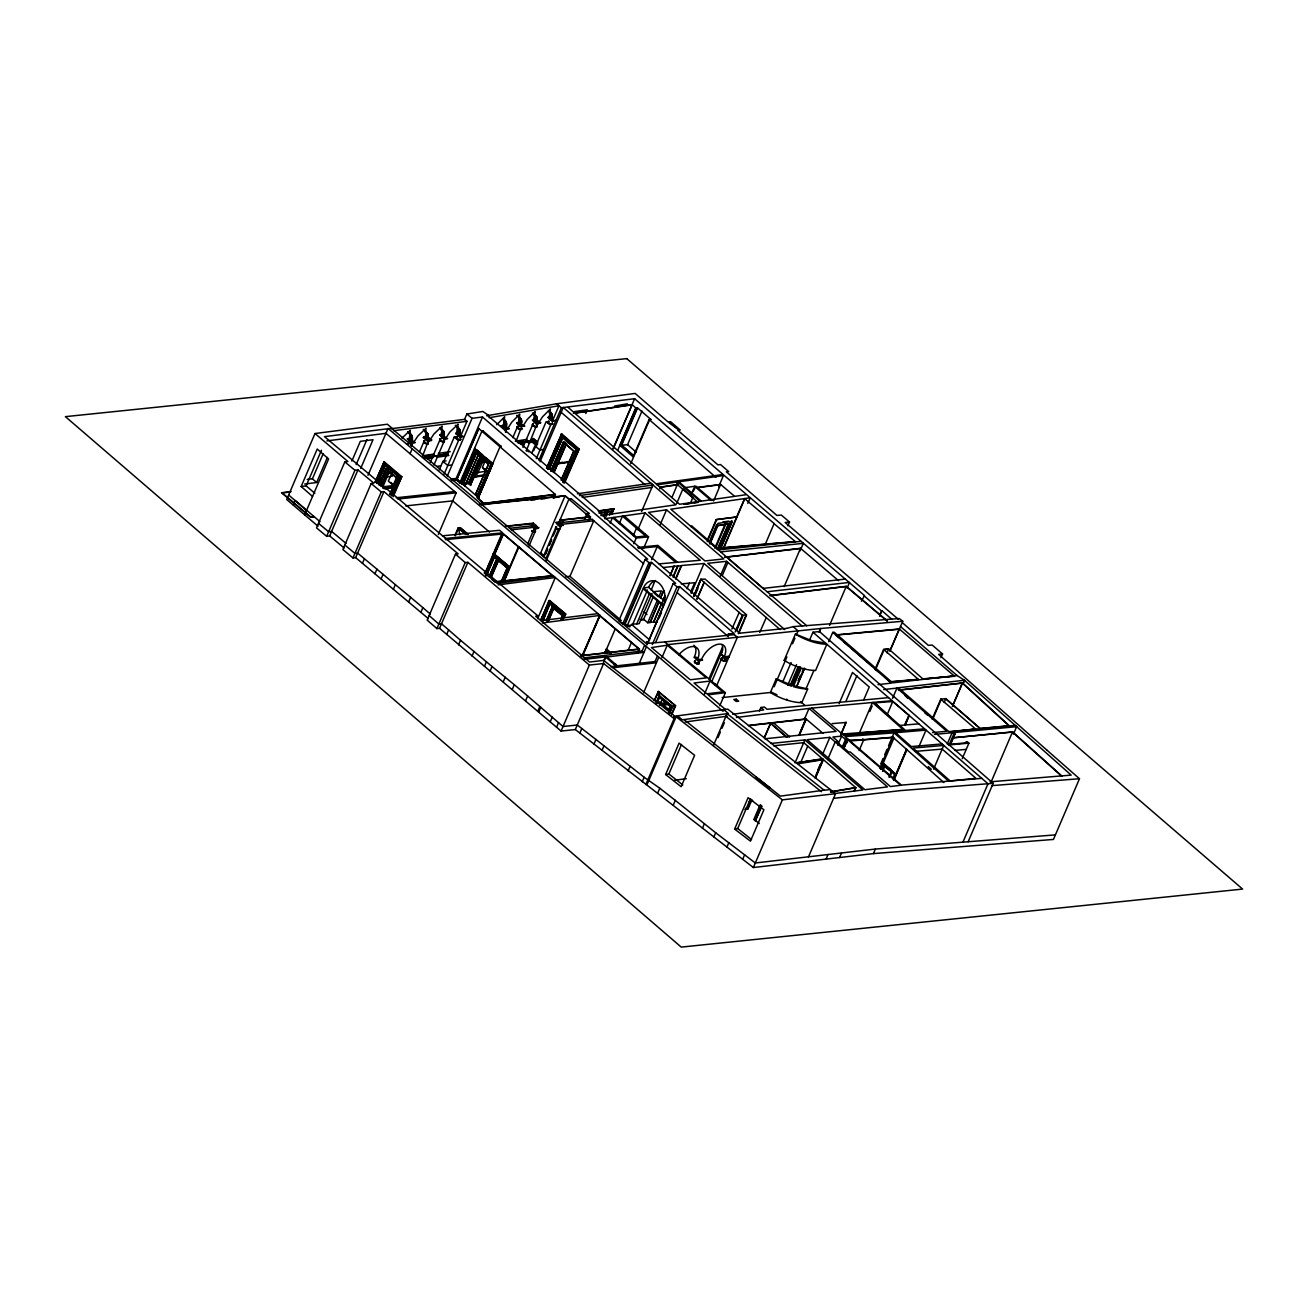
<?xml version="1.0" encoding="UTF-8"?>
<svg xmlns="http://www.w3.org/2000/svg" width="1308" height="1308" viewBox="0 0 1308 1308"><rect width="100%" height="100%" fill="white"/><g stroke="black" fill="none" stroke-linecap="round" stroke-linejoin="round"><path stroke-width="1.5" d="M427.667 433.439C418.805 425.214 429.204 433.242 424.789 437.526L427.176 439.504C430.855 434.926 424.266 432.343 425.999 428.272L417.824 436.071L414.505 441.123L411.399 441.532L409.012 439.537L409.911 434.796L408.423 432.327M411.399 441.532C415.077 436.954 408.488 434.37 410.221 430.299L402.047 438.082M457.162 426.997L456.884 433.422L459.255 435.401C462.95 430.822 456.361 428.239 458.094 424.168L449.919 431.951L446.6 437.019L443.265 437.444L440.878 435.466L441.826 431.231L440.305 428.272M443.265 437.444C446.944 432.866 440.355 430.283 442.088 426.212L433.913 434.011L430.594 439.063L427.176 439.504M518.328 416.565L519.145 418.985L518.181 423.187L520.666 425.149C524.279 420.718 518.033 418.102 519.766 414.146L511.82 422.124L508.55 427.226L505.575 427.732L503.089 425.77L504.054 422.092L503.253 419.149M505.575 427.732C509.188 423.301 502.959 420.686 504.692 416.729L496.729 424.708M549.017 411.317L549.818 414.26L548.853 417.939L551.338 419.901C554.952 415.47 548.706 412.854 550.439 408.897L542.493 416.86L539.223 421.977L536.035 422.517L533.55 420.555L534.514 416.876L533.713 413.933M536.035 422.517C539.632 418.119 533.484 415.421 535.152 411.513L527.189 419.492L523.936 424.593L520.666 425.149M506.212 431.166L506.065 431.738A2.305 0.965 23.2 0 1 505.706 431.787A2.044 0.85 23.2 0 0 505.787 431.656L505.509 430.822M517.118 427.749L517.281 426.637A2.305 0.965 23.2 0 1 518.573 426.522A2.469 1.03 23.2 0 0 517.134 426.555M512.785 437.673L517.281 427.193L517.559 428.043A2.354 0.981 23.2 0 0 518.835 428.942L520.388 429.384A2.469 1.03 23.2 0 0 521.679 429.188L521.712 428.599M532.879 424.217A2.305 0.965 23.2 0 0 532.552 424.348L532.372 424.855A2.861 1.194 23.2 0 0 533.778 426.016L535.691 426.735A2.469 1.03 23.2 0 0 537.065 426.621L537.13 425.738A2.861 1.194 23.2 0 0 536.82 425.345M537.114 426.032L536.967 426.604A2.305 0.965 23.2 0 1 535.626 426.637M552.597 423.498L552.287 424.283A2.305 0.965 23.2 0 1 550.995 424.381L550.406 424.233M408.783 439.913L408.848 440.551A2.861 1.194 23.2 0 0 410.091 441.695L411.987 442.464M412.183 444.753A2.861 1.194 23.2 0 0 411.48 443.968A2.665 1.112 23.2 0 1 412.036 444.72L411.987 445.603A2.469 1.03 23.2 0 1 411.202 445.766M412.314 445.096L411.775 445.799A2.305 0.965 23.2 0 1 411.448 445.914M423.776 441.221L423.612 441.777A2.861 1.194 23.2 0 0 424.92 442.938L426.817 443.69A2.469 1.03 23.2 0 0 428.256 443.625L428.239 442.725M439.864 439.226L439.815 440.109A2.665 1.112 23.2 0 0 440.976 441.172L442.921 441.695A2.469 1.03 23.2 0 0 444.36 441.63L444.328 440.731M456.312 438.049A2.469 1.03 23.2 0 0 457.391 439.047A2.665 1.112 23.2 0 1 456.132 437.869L456.067 437.264A2.305 0.965 23.2 0 1 456.95 437.199M457.277 433.978L457.359 434.616A2.861 1.194 23.2 0 0 458.601 435.76L460.498 436.529A2.469 1.03 23.2 0 0 461.937 436.447L462.149 436.234M460.645 439.112L460.481 439.651A2.469 1.03 23.2 0 1 459.124 439.733L457.179 439.21M699.159 663.156L698.979 663.712A2.469 1.03 23.2 0 1 697.589 663.777L696.314 663.336M722.441 660.426A2.665 1.112 23.2 0 1 721.297 659.363L721.411 658.202A2.469 1.03 23.2 0 1 722.866 658.137M722.572 655.194L722.637 655.831A2.861 1.194 23.2 0 0 723.864 656.976M725.924 660.344L725.76 660.9A2.469 1.03 23.2 0 1 724.37 660.965L722.556 660.148A2.861 1.194 23.2 0 1 721.248 659.052M516.055 441.319L521.009 428.256M532.945 425.476L532.667 424.642A2.044 0.85 23.2 0 1 533.157 424.364M526.208 450.966L536.411 425.689A2.665 1.112 23.2 0 1 536.852 425.983M528.857 546.286L535.086 531.735L534.204 530.459M556.668 527.189C553.954 527.647 559.334 530.754 559.35 528.612M411.48 445.685A2.044 0.85 23.2 0 0 411.693 445.521L411.48 444.704M424.462 441.319A2.044 0.85 23.2 0 0 423.939 441.581L424.152 442.398M422.664 455.756L427.683 442.709A2.665 1.112 23.2 0 1 428.125 443.003L428.223 443.33M440.24 439.423A2.044 0.85 23.2 0 0 440.044 439.586L440.24 440.404A2.354 0.981 23.2 0 0 441.483 441.319L443.052 441.793A2.044 0.85 23.2 0 0 444.001 441.548L434.272 464.242M721.722 659.657L721.526 658.84L711.797 681.533M714.789 685.425A2.044 0.85 23.2 0 0 714.986 685.261L714.806 684.444M673.685 715.231L603.577 660.409L589.565 662.028L535.708 616.231L537.997 615.954L324.482 436.627L392.106 428.223L387.364 424.233L314.999 433.52L286.714 499.525L318.073 526.257M293.237 505.019L295.216 500.474L320.035 521.696M312.53 496.468L301.167 486.511L317.239 449.02L328.602 458.994L304.601 514.992M301.2 486.511L306.17 485.889L321.425 450.279M307.167 479.464L312.416 478.826L323.158 453.729M304.617 484.058L316.667 482.505L327.409 457.424M314.999 433.52L347.863 461.495L344.838 461.887L316.536 527.892L326.657 536.313L329.665 535.92L344.118 547.987M351.868 461.054L360.321 441.336L373.025 439.701L360.73 468.378M356.185 464.634L366.943 439.553M326.657 536.313L354.942 470.291L357.951 469.899L373.859 483.175L371.161 483.535L342.876 549.54L352.98 557.96L355.645 557.617L428.337 618.602M329.665 535.92L357.951 469.899M367.973 475.311L388.051 428.452L723.062 711.323M374.987 481.982L384.29 461.838L401.801 476.684L393.201 496.746M375.216 482.39L383.816 462.558L400.722 476.897L392.989 494.914M375.69 481.9L384.29 461.838L384.814 464.324L376.917 482.734M376.328 482.358L384.307 463.735L383.816 462.558M377.015 483.502L385.043 465.419L377.309 483.469M377.669 483.42L385.402 465.386M378.911 484.941L386.203 468.738L397.076 477.976L390.16 494.13M386.203 468.738L379.271 484.892L386.367 468.705M379.778 484.892L386.743 468.656M380.056 484.859L381.609 481.262M383.931 475.85L385.484 472.237M381.02 486.396L387.936 470.242M381.396 486.363L388.312 470.21M382.917 486.674L388.852 472.826M352.98 557.96L381.266 491.955L383.947 491.595L458.111 553.856L455.478 554.118L427.176 620.139L436.905 628.592L439.57 628.331L561.083 731.058L575.307 729.553L753.359 867.547L873.433 853.601L1053.447 839.442L1079.476 778.734L1047.119 750.318M355.645 557.617L383.947 491.595M392.057 472.482L388.345 481.131L393.201 485.317L396.913 476.652M407.409 438.85L411.219 443.02L415.306 442.545L411.513 442.317L407.409 438.85L410.14 438.523M389.784 494.162L397.076 477.976M391.174 495.503L399.283 477.355L391.468 495.569M362.463 563.307L364.409 558.745L357.607 553.071L354.926 553.415L344.822 544.995M391.828 495.438L399.561 477.387L384.748 465.452M392.106 495.732L400.722 476.897L392.891 494.931M412.134 448.889L410.058 453.745M393.267 494.996L401.801 476.684L400.003 477.207M429.073 437.542L431.509 440.551L427.422 441.025L423.318 437.559L426.343 436.545M419.443 452.045L423.939 441.581M427.422 441.025L431.804 439.864M374.971 573.721L376.933 569.16L364.409 558.745M439.717 434.861L443.526 439.03L447.614 438.572L443.821 438.344L439.717 434.861L442.447 434.55M430.316 462.28L440.044 439.586M381.135 578.888L383.081 574.326L376.933 569.16M439.194 469.981L442.905 461.332L446.126 460.906M443.314 462.591L454.252 437.052L457.914 436.643M462.558 436.741L459.844 437.068L455.74 433.586L458.765 432.572M464.471 419.623L466.858 414.031L482.799 411.48L488.587 415.355L487.786 415.552L599.097 510.872L601.026 514.257L739.952 633.399M393.414 589.221L395.376 584.66L383.081 574.326M444.099 474.15L458.487 440.649L454.252 437.052M459.844 437.068L462.869 436.054M391.157 428.73L464.585 419.345L466.972 421.323L461.021 435.172L459.255 435.401M447.303 476.047L472.057 418.315L482.489 417.007L647.656 559.088L645.155 559.366L618.798 620.826L621.365 623.033M450.769 479.137L456.149 478.466L482.489 417.007M460.923 482.554L456.721 479.971L478.842 428.37L456.476 480.003L459.811 482.881L461.152 482.75L475.164 448.497M408.685 601.876L410.63 597.331L395.376 584.66M459.811 482.881L481.949 431.068M438.311 534.498L456.165 492.838L385.974 433.308L326.918 440.894M460.432 482.832L475.294 449.151L492.544 463.833L478.205 498.037L491.367 467.316M460.727 483.077L475.393 449.135L492.446 463.849M477.256 496.533L462.819 484.173L476.603 452.012L462.541 484.205L461.642 483.519L475.883 450.328L491.922 464.062M456.149 478.466L462.296 483.731L476.374 450.884M488.603 463.997L475.474 494.653L488.603 463.997L478.172 455.053L465.027 485.709L462.214 484.025L476.21 451.538L491.416 464.34L476.979 496.566L491.121 464.307L476.325 452.045M463.196 484.14L476.979 451.979L478.107 455.2M478.172 455.053L465.027 485.709M462.214 484.009L468.509 483.061L478.663 459.353M480.903 454.955L468.656 483.551L470.471 485.104L482.439 458.013M469.016 483.502L480.755 456.214M480.788 456.672L469.31 483.469L465.01 483.927M470.471 485.104L482.063 458.062M477.665 473.3L483.617 459.435L480.543 459.975M485.382 460.481L482.407 467.414L486.216 470.52M420.931 612.193L422.893 607.648L410.63 597.331M501.177 425.803L505.771 428.55L509.384 428.632L505.46 429.253L501.177 425.803L505.084 425.182M454.939 535.348L458.16 527.86L460.367 527.664L468.019 534.154M455.331 535.757L458.503 528.334L460.465 528.154L467.904 534.481M485.154 504.757L477.453 498.119L492.92 463.702L485.726 457.555M484.091 503.613L477.943 498.283L500.048 446.698L501.275 446.568L483.028 430.953M516.971 422.533L521.271 425.983L524.884 426.065L520.96 426.686L516.676 423.236L520.895 421.928M436.905 628.592L465.19 562.571L467.872 562.326L589.368 665.053L603.609 663.532L673.277 717.978L673.996 716.31L727.722 709.116L835.567 793.678L808.508 856.805M439.57 628.331L467.872 562.326M522.938 447.336L532.667 424.642M536.362 424.119L540.58 422.795L536.362 424.119L532.372 419.966L536.656 423.416M446.666 634.462L448.611 629.916L441.532 623.785L438.85 624.047L429.138 615.577M528.187 442.807L532.16 442.169L533.141 440.126L537.653 443.706M531.882 452.797L534.858 445.881L539.991 450.017L543.065 449.478M533.68 450.753L546.188 421.585L550.619 425.149L536.28 458.667M484.99 573.166L501.831 533.86M488.162 566.528L490.598 560.919M485.481 573.117L502.337 533.795M485.595 574.882L503.237 533.713L552.908 575.847L495.029 582.011L491.89 579.444M485.546 575.749L503.482 533.909L445.341 539.648M486.02 575.651L494.522 555.687L508.256 567.443L510.055 566.92M552.27 420.865L547.987 417.416L552.27 420.865L556.178 420.244M486.723 574.294L494.375 556.44L507.553 567.59L501.34 581.896M486.576 415.764L556.472 403.796L558.957 405.758L553.022 419.606L551.338 419.901M486.478 575.618L494.489 556.93L493.525 554.036M458.552 644.811L460.498 640.266L448.611 629.916M538.945 460.171L561.394 407.753L634.609 398.711L864.457 595.532L861.432 601.222M489.421 576.975L497.432 558.271M489.781 576.926L498.005 557.584M540.891 457.865L543.866 450.933M490.059 576.893L498.086 558.173M539.991 461.773L563.274 407.458L675.86 504.806L600.862 515.597M491.187 576.664L498.511 560.38L490.778 578.414M546.466 468.117L561.786 433.978L579.182 449.02L564.582 483.077M546.793 468.297L561.296 434.697L578.103 449.216L563.601 482.832M547.185 468.051L561.786 433.978L562.293 436.463L548.232 469.31M547.692 468.787L561.786 435.875L561.296 434.697M548.314 469.31L562.129 437.101L576.681 449.69L562.8 481.9M548.592 469.425L562.505 437.575L548.87 469.392M501.585 580.785L507.193 567.705L508.338 567.345L494.032 555.213M549.246 469.359L562.881 437.526M502.485 582.044L508.959 567.132L493.427 554.052M503.188 581.324L509.335 567.002L493.279 553.415M503.335 581.357L509.728 567.018L494.489 554.298L509.466 567.051M550.733 471.076L563.535 442.039L573.885 450.998L561.459 479.987M503.58 581.324L518.442 546.646M472.041 656.044L473.986 651.482L460.498 640.266M505.444 577.662L506.981 574.081M551.109 471.044L563.535 442.039M504.43 580.703L518.884 547.006M551.943 470.389L563.568 443.265M564.108 442.791L552.074 470.864L553.938 472.482L566.74 443.445M553.137 471.42L552.074 470.864L564.762 441.973M552.728 470.798L564.762 442.709M553.938 472.482L566.364 443.477M531.784 527.075L533.386 523.118L532.323 527.288M532.078 527.32L533.909 523.576M534.907 525.326L535.234 524.557L538.585 528.285L535.037 528.841L531.359 525.881M527.68 543.915L534.825 527.255L532.994 525.702L509.515 528.285M535.037 528.841L538.912 527.533M585.771 413.541L587.374 409.813L574.506 411.546M553.366 498.037L554.952 494.359L479.284 503.923M561.083 480.036L573.885 450.998M553.84 498.217L555.426 494.522L478.597 428.403M562.685 481.606L576.681 449.69M563.356 481.54L576.19 451.587M484.434 666.328L486.38 661.783L473.986 651.482M563.372 482.341L578.005 449.216M564.631 481.36L579.182 449.02L577.4 449.527L561.786 435.875M490.091 671.069L492.053 666.508L486.38 661.783M584.463 519.39L586.867 513.815L589.205 513.57L571.236 498.789L568.996 499.035L565.138 495.699L540.596 553.137L544.455 556.472M555.965 522.448L559.317 526.176L563.192 524.851L559.513 521.892L555.965 522.448L559.644 525.407L563.192 524.851M543.376 556.554L555.851 527.435M545.273 554.412L547.643 548.87L545.256 554.608M549.229 545.174L551.6 539.632L549.278 545.24M553.186 535.953L555.557 530.41M558.712 523.02L568.996 499.035M558.908 522.759L560.511 519.014L563.388 521.483M558.778 523.821L560.38 520.094L590.039 516.791L588.453 520.519M559.366 524.312L560.854 520.273L590.529 516.971L588.927 520.682M559.628 524.295L560.854 520.273M545.894 558.679L558.598 529.07A2.191 0.916 23.2 0 0 559.661 528.285M546.008 561.312L561.884 524.279L593.75 520.78L643.618 563.715M503.253 681.828L505.199 677.282L492.053 666.508M537.67 618.684L555.328 577.498L498.054 584.872M613.043 448.595L632.124 404.826L573.623 413.41M613.272 448.791L634.609 398.711M540.515 620.27L549.654 600.486L565.726 614.106L564.189 617.67M481.099 504.692L565.121 495.928L586.197 514.093L588.976 513.357M541.103 619.861L548.951 600.585L565.726 614.106L562.865 614.874L561.263 618.619M541.218 620.172L549.654 600.486L550.194 602.972L542.313 621.48M512.344 689.267L514.289 684.705L505.199 677.282M541.872 620.646L549.703 602.399L549.197 601.222L564.631 614.302L562.146 619.91M542.395 621.464L549.703 602.399L564.533 614.319M542.951 620.924L550.047 603.609M617.85 450.001L635.917 407.867L637.307 407.72L635.901 408.096L632.124 404.597L573.378 413.214M650.779 419.361L649.111 419.541L633.121 456.868L619.894 445.423L635.901 408.096M546.286 620.499L552.516 606.029M620.826 446.191L637.307 407.72M619.894 445.423L621.545 445.26L637.552 407.916L651.024 419.574L649.602 419.721L630.75 463.686M546.679 620.417L553.104 605.441M546.777 620.875L553.758 604.754M548.134 618.455L553.758 605.359M547.921 621.365L553.562 608.22L562.865 615.741M548.281 621.316L553.922 608.171M565.955 576.763L569.945 576.321L593.75 520.78L592.361 519.178L560.053 522.726L561.884 524.279M621.545 445.26L633.317 455.429L621.545 445.26L627.578 444.671L641.983 411.072M603.855 515.499L605.408 511.869M604.427 515.417L605.996 511.755M604.656 515.597L606.225 511.951M525.685 700.565L527.631 696.019L514.289 684.705M560.838 620.139L563.225 614.776L549.965 603.626M605.947 516.627L608.302 511.134M564.01 614.531L561.672 620.008L563.928 614.613L550.194 602.972M562.702 619.551L565.007 614.188M609.692 514.747L613.893 508.681L611.752 514.42M609.577 515.238L611.147 511.624L614.122 508.877L598.524 511.134M611.523 514.224L613.893 508.681L598.279 510.938M610.1 523.2L612.504 517.592L636.195 538.095L648.539 536.852L643.732 548.085M537.915 711.111L539.861 706.549L527.631 696.019M619.24 523.641L622.444 516.153L645.612 536.035L636.309 536.983L613.697 517.412M538.798 711.879L540.744 707.317L539.861 706.549M550.259 721.754L552.221 717.193M641.574 511.526L652.937 485.006L650.943 483.208L577.384 493.786M633.252 535.675L636.489 528.187M581.766 656.632L600.012 615.381L583.172 654.687M582.011 656.6L599.669 615.43L639.498 649.193L637.895 652.937M637.814 529.74L645.04 512.899L700.238 560.265L659.085 563.879M633.791 543.719L636.195 538.095M556.587 727.199L558.532 722.637M561.083 731.058L589.368 665.053M676.007 485.709L677.609 481.965L700.091 501.324L745.74 494.751M604.754 652.741L606.601 649.079M605.064 652.659L615.332 628.707M604.819 653.542L606.274 649.177L607.517 651.548M660.131 524.786L666.557 509.809L723.814 558.908L704.996 560.936L648.523 512.409L666.557 509.809M671.92 497.531L677.38 484.581L698.031 502.37L694.041 502.942M677.282 485.366L678.819 481.785L723.422 475.589L718.615 486.821M603.871 660.638L605.473 656.91L616.101 666.05L610.705 666.671M603.495 662.469L605.768 657.156L606.994 657.008L617.409 665.772L655.014 661.554L656.436 662.747L612.994 667.75M575.307 729.553L603.609 663.532M646.855 644.991L673.195 583.531L675.631 583.27L651.498 562.407L648.981 562.669L622.641 624.129L625.159 623.867L627.235 625.665L632.402 625.126L647.476 589.941M651.629 559.661L657.254 546.564L675.68 562.375M624.488 623.949L650.844 562.473M625.159 623.867L651.498 562.407M676.547 503.76L682.776 489.225M579.853 733.052L581.798 728.507L577.269 725.008L563.029 726.512L540.744 707.334M627.235 625.665L643.111 588.633L663.221 605.947L647.967 642.915L646.463 641.607L648.588 642.849M691.474 493.574L694.826 486.265L685.163 487.622M633.121 624.079L636.751 623.9L649.406 593.799M651.188 590.219L655.014 580.703M693.207 491.612L695.791 486.135L712.255 500.261M690.411 503.237L692.733 497.792M652.005 593.652L639.154 623.654L636.751 623.9M628.314 649.814L631.502 642.408M640.184 619.567L643.65 619.256L653.281 596.759M593.979 744.023L595.925 739.478L581.798 728.507M643.65 619.256L647.738 622.771L657.368 600.274M658.987 596.513L661.39 590.889L652.823 591.788M658.954 601.925L650.125 622.526L658.774 601.778M660.393 598.034L663.597 590.562M670.007 575.585L674.029 566.217L681.517 565.808L675.909 578.904M637.421 652.757L639.023 649.013L599.424 615.463L542.411 622.968M660.556 598.181L663.761 590.693M670.186 575.733L674.029 566.217M649.962 622.379L653.608 622.052L661.619 603.348M663.221 599.604L664.824 595.859M673.653 575.258L677.675 565.906M653.608 622.052L665.134 596.121M673.162 577.4L677.969 566.168M641.983 651.319L644.37 645.727M602.023 750.334L603.969 745.789L595.925 739.478M639.089 663.81L646.283 647.051M675.615 578.659L681.223 565.546L704.031 563.503L780.108 629.589M659.052 618.21L661.472 612.602M713.596 500.98L720.61 484.418L733.952 495.765M652.3 644.566L677.037 586.834L679.571 586.573L733.919 633.383L728.082 634.102L733.952 634.364L737.385 637.274L716.637 685.703M655.602 642.49L679.571 586.573M654.948 661.717L657.303 656.256M707.661 539.566L716.212 519.619L737.14 516.922L716.212 519.619M686.962 588.747L689.349 583.204M707.203 541.643L716.539 519.881M643.552 692.831L658.709 657.434M709.688 540.94L716.702 524.573M709.476 543.147L717.945 523.38L732.349 521.303L720.79 548.265M709.655 543.621L716.702 527.157M710.015 543.915L717.847 525.62L728.54 524.083L718.337 547.872M661.881 657.744L667.244 645.22L706.271 677.887L690.297 679.768L651.449 647.574L667.244 645.22M690.722 591.984L694.679 582.73L681.272 583.875M691.196 593.456L704.031 563.503M693.649 596.203L700.843 579.231L705.126 579.117L746.639 614.874L738.595 633.693M693.878 596.17L701.006 579.542M694.041 596.154L700.843 579.231M714.789 548.216L725.564 523.053M695.611 593.963L697.916 588.584M716.228 546.564L725.58 524.737M717.193 549.409L728.54 524.083M696.902 599.015L704.227 582.354L739.2 612.455L731.859 629.115M697.082 598.982L704.227 582.354M654.196 700.565L658.447 691.474L675.566 705.78L671.691 714.822M719.776 547.447L730.567 522.284M654.572 700.532L658.447 691.474L659.281 695.349L656.158 702.478M719.367 549.54L731.695 520.78M720.822 547.872L731.744 522.399M655.962 703.884L659.118 696.526L658.071 691.523L675.566 705.78L672.721 706.598L669.614 713.727M657.205 702.004L658.791 698.325M657.041 703.017L659.118 696.526L671.511 706.876L675.19 705.829L671.315 714.871M723.602 547.496L744.579 498.593L774.156 523.527L765.344 544.112M628.151 770.804L630.096 766.243M723.144 549.573L744.824 498.561M657.483 702.952L659.575 696.477M659.755 705.257L662.11 699.747M747.816 503.384L750.236 497.776L670.824 509.204L806.823 625.796M720.185 576.272L726.61 561.296L802.507 626.369M722.294 575.504L727.902 562.407M659.804 703.181L668.323 710.44L670.71 704.849M668.404 712.517L671.511 706.876L669.14 712.402M668.862 712.468L671.952 706.827L669.582 712.353M694.417 656.927L698.472 660.409L702.609 659.968L698.178 661.112L694.417 656.927A17.037 9.287 -49.3 0 0 693.894 645.236M642.195 781.792L644.141 777.246L603.969 745.789M645.809 784.636L674.83 716.947L676.122 716.751L782.38 799.858L835.567 793.678M647.117 784.44L676.122 716.751M657.826 792.762L659.772 788.217L644.141 777.246M665.625 774.549L679.081 743.14L694.613 755.288L681.141 786.713L665.625 774.549L668.862 773.993L682.809 784.931M708.936 678.803L722.506 647.149M668.862 773.993L681.533 744.416M709.901 679.62L722.67 649.831M721.199 654.114L724.959 658.3L729.39 657.156L725.253 657.597L721.199 654.114A16.546 9.025 -49.3 0 0 722.081 644.697M704.472 694.074L710.048 681.043L722.85 691.85L706.909 693.829L694.058 683.021L710.048 681.043M735.161 631.96L742.29 615.332L746.198 614.923L738.268 633.415M736.371 630.064L742.715 615.283M736.698 630.342L743.042 615.561M787.906 525.8L789.509 522.056L781.35 515.041L776.952 515.466L726.349 471.828L728.687 471.583L720.528 464.569L717.896 464.831L677.773 430.267L680.225 430.021L670.497 421.65L668.045 421.895L635.148 393.43L556.472 403.796L561.394 407.753M673.342 804.927L675.288 800.365L659.772 788.217M719.792 705.715L725.384 692.684L664.709 641.95L646.136 643.487L391.501 428.272M759.703 632.483L766.308 617.49M713.351 745.674L727.068 713.645L824.138 790.196L830.4 789.607M717.994 737.614L720.381 732.039M721.967 728.327L724.354 722.768M784.146 586.654L800.512 548.297L838.542 580.67M800.104 550.832L803.308 543.343L720.626 551.878M702.429 828.291L704.374 823.729L675.288 800.365M759.327 711.127L760.88 707.481L764.428 707.039L767.028 709.296L888.524 697.622L987.998 783.737L962.95 842.156M776.233 678.836A30.542 12.802 23.2 0 0 791.176 685.899L791.553 685.114L776.233 678.836L770.379 692.488A30.542 12.802 23.2 0 0 785.323 699.551L787.481 700.254A30.951 12.982 23.2 0 0 801.804 702.674L807.657 689.005L792.599 685.441L800.545 666.933M791.176 685.899L799.482 666.589L799.123 667.374A30.542 12.802 23.2 0 1 784.162 660.327L795.411 634.069L811.794 640.675L825.593 643.16M774.123 686.765L786.893 656.959M792.55 643.781L794.921 638.255M796.474 634.609L798.076 630.881L793.139 626.63L786.991 628.314M713.727 837.316L715.672 832.755L704.374 823.729M783.034 681.288L791.078 662.518M764.199 737.679L770.625 723.144L806.235 719.138L799.286 735.358M764.493 737.696L770.706 723.21M787.694 685.294L796.556 664.644M790.261 685.179L798.093 666.916M809.832 639.53L812.955 632.222L819.429 631.551L993.181 783.329L968.149 841.747M791.667 683.822L798.747 667.293M726.823 847.306L728.785 842.761M734.638 829.092L748.094 797.684L763.921 809.75L750.449 841.158L734.638 829.092L737.696 828.536L751.511 839.507M798.338 680.634L800.725 675.042M819.086 632.205L820.688 628.494L902.765 621.251L889.898 651.073M798.321 680.961L800.61 675.582M802.147 672.001L803.684 668.404M819.429 631.551L820.721 628.51L667.865 644.582M796.556 686.733L804.518 668.29M796.572 686.847L804.518 668.486M737.696 828.536L750.367 798.959M751.315 799.351L747.359 808.589L746.247 807.706M744.857 809.39L748.078 808.818L751.969 799.711M829.517 625.437L846.292 586.311L887.364 621.022M847.126 588.028L849.53 582.42L767.109 591.756M806.055 688.727L813.936 670.366M828.732 641.737L832.738 632.369L834.259 632.238L892.645 682.858L957.047 675.5L964.552 680.34L1071.17 775.121L990.058 781.824M760.062 804.976L753.817 819.544L755.321 820.737L761.926 806.088M759.261 823.5L754.52 819.773L760.864 804.992M755.321 820.737L761.583 806.153M742.65 859.372L744.595 854.811L715.672 832.755M804.322 719.416L809.014 708.462L836.057 731.417L764.706 738.791M798.861 735.407L805.744 718.959M799.024 735.227L806.006 718.942L749.762 725.27M795.035 762.924L804.894 739.919L862.839 789.983L834.259 793.58M753.359 867.547L782.38 799.858M800.774 762.351L807.739 746.116M839.082 703.688L852.473 672.459L869.248 686.994L863.738 699.845M879.712 614.515L881.919 610.705L891.876 619.338M879.516 616.313L881.919 610.705M822.83 753.768L829.861 737.336L887.478 786.893L864.948 789.721L807.069 739.69L829.861 737.336M845.916 701.284L856.936 675.582M817.827 770.101L820.214 764.526M815.669 775.873L822.83 759.163L797.144 762.646L798.518 763.741L823.386 759.637L815.424 778.195M815.195 777.998L823.157 759.441L797.635 762.793L820.77 758.983M827.637 759.507L835.191 741.898L838.199 741.587L832.885 737.025L841.649 736.11L845.524 739.445L847.993 739.2L844.854 746.492M840.586 734.982L846.047 722.245L840.799 735.178M837.741 745.233L841.649 736.11M875.036 669.451L883.619 649.422L888.623 648.915L923.072 679.048L954.595 676.252L899.283 628.985L835.714 634.903L839.082 637.764M842.401 746.754L845.524 739.445M875.51 669.631L884.094 649.602L888.606 649.144M843.202 748.536L847.175 739.282L900.672 785.274L890.421 786.566L850.184 751.92L848.598 752.084L836.613 741.75M843.791 748.258L845.36 744.612M887.037 652.79L888.623 648.915M889.914 650.844L899.283 628.985M859.16 733.543L872.469 702.494L892.056 700.696M869.82 711.519L872.174 706.042M859.094 750.563L863.787 739.641L893.086 737.221L893.969 737.99L880.791 768.728M892.465 698.57L896.961 688.057L946.812 731.254L932.473 732.611M854.059 791.242L855.645 787.514L830.482 791.814M854.288 791.438L855.873 787.727L803.733 742.65L773.6 745.789M887.233 714.511L892.743 701.513L909.273 715.607L905.349 724.73M826.067 859.094L828.029 854.533L875.395 849.055L1055.409 834.88M839.556 857.541L841.502 852.996M880.758 763.888L883.096 758.411M884.666 754.749L887.02 749.271M888.573 745.625L894.051 732.84L926.015 730.109L918.968 746.541M879.859 768.385L893.086 737.221M880.611 768.728L883.162 763.202L895.98 774.532L894.28 775.088L892.694 778.783M880.905 769.169L883.162 763.202L895.849 774.549L882.965 763.218M881.167 769.153L883.505 763.692L895.866 774.614L894.051 778.276L906.657 749.337M882.344 769.627L883.93 765.932L883.505 763.692M882.622 771.409L884.993 765.867L889.424 769.774M904.711 724.796L909.044 715.411L905.12 724.534M889.146 777.017L891.484 771.409M889.342 777.115L891.713 771.606M889.505 777.148L891.827 771.736M940.942 657.695L942.545 653.951L932.179 645.024L928.353 645.384L902.536 622.837M907.016 749.533L893.74 780.484L906.46 749.353M873.433 853.601L875.395 849.055M932.179 719.171L940.779 699.126L945.766 698.635L980.183 728.425L1008.959 725.727L962.426 683.136L900.738 690.003M932.669 719.335L941.253 699.306M944.196 702.494L945.766 698.635M952.306 706.582L962.443 682.907L1009.416 725.891M953.058 704.979L962.426 683.136M962.819 683.986L964.437 680.242L898.334 687.779L948.889 731.613L1015.188 725.368L1016.643 726.676L1013.438 734.148M962.933 684.084L964.552 680.34M933.569 769.169L943.738 745.446L912.984 748.078L950.246 781.007M947.27 743.974L952.093 732.742L954.971 734.066L950.082 745.462M948.905 745.413L953.712 734.18M949.853 745.266L953.041 737.81L1012.539 731.875L1062.21 776.38M962.23 758.705L968.901 743.157L967.282 741.75L966.04 741.865L967.07 742.764L948.267 744.448M990.924 782.446L1012.539 731.875M659.69 488.554L660.475 487.05L677.38 484.581M660.017 488.701L660.785 487.246L677.38 484.827M526.437 450.393L529.004 451.832M503.008 425.901L502.959 426.784A2.861 1.194 23.2 0 0 504.267 427.929L506.163 428.648A2.469 1.03 23.2 0 0 507.553 428.534L507.602 427.651M518.508 423.334L518.459 424.217A2.861 1.194 23.2 0 0 519.766 425.362L521.663 426.097A2.469 1.03 23.2 0 0 523.053 425.967L523.102 425.084M521.696 428.893L521.401 429.384A2.305 0.965 23.2 0 1 520.11 429.482L518.328 428.811M532.994 423.939A2.305 0.965 23.2 0 0 532.683 424.07L532.503 425.182M537.081 426.326L536.803 426.817A2.305 0.965 23.2 0 1 535.512 426.915L533.729 426.244M441.303 435.711L441.156 436.578A2.861 1.194 23.2 0 0 442.398 437.722L444.295 438.491A2.469 1.03 23.2 0 0 445.734 438.409L445.864 437.559M439.75 439.504L439.946 439.308A2.305 0.965 23.2 0 1 440.289 439.194M455.952 437.542L456.263 437.068A2.305 0.965 23.2 0 1 457.064 436.921M460.596 439.374L460.285 439.864A2.305 0.965 23.2 0 1 458.945 439.929M699.273 663.074A2.665 1.112 23.2 0 0 699.012 662.715L698.783 663.908A2.305 0.965 23.2 0 1 697.426 663.957L695.66 663.238A2.665 1.112 23.2 0 1 694.515 662.175L694.793 661.096A2.305 0.965 23.2 0 1 695.137 660.981A2.469 1.03 23.2 0 0 694.63 661.014L694.417 661.848A2.861 1.194 23.2 0 0 695.709 663.009L696.346 663.27A2.305 0.965 23.2 0 1 695.104 662.339M699.11 663.434L698.897 663.63A2.305 0.965 23.2 0 1 697.54 663.679M725.875 660.622L725.678 660.818A2.305 0.965 23.2 0 1 724.321 660.867M535.086 531.735L532.078 531.113M475.572 476.406L476.112 476.717M489.061 417.726L558.957 405.758M548.853 417.939L550.537 417.644M830.629 792.027L855.873 787.727M821.293 759.18L822.601 758.951M477.158 472.629L486.527 471.125M477.911 476.439L477.485 476.096M515.319 441.205L527.14 439.308M518.933 441.336L522.873 440.698M517.33 442.66L533.141 440.126M518.933 442.872L532.814 440.649L537.457 444.344M518.982 443.101L532.83 440.878L537.326 444.458M520.257 444.066L524.23 443.428M481.458 462.558L485.399 461.92M484.794 474.951L484.205 475.033M516.676 423.236L520.584 422.615M476.717 476.047L484.598 474.804M472.139 477.256L475.442 476.75M478.27 476.276L483.927 475.376M472.433 477.485L485.546 475.442M422.5 455.756L434.403 453.99M438.376 453.402L450.279 451.636M426.146 455.92L430.103 455.331M444.001 453.271L447.957 452.682M424.233 457.244L434.191 455.773M438.164 455.168L448.121 453.696M423.596 457.816L447.532 454.252M423.906 457.996L447.794 454.448M426.931 458.748L432.915 457.849M436.905 457.26L448.889 455.478M387.233 473.774L391.206 473.185M436.823 466.4L440.796 465.811M386.4 477.044L392.351 476.161M732.644 714.299L763.692 709.901L760.88 707.481M557.453 463.621L569.552 461.855M555.671 464.127L569.798 462.051M683.757 504.201L697.556 502.19M686.046 504.103L690.035 503.531M579.477 495.585L652.937 485.006M582.256 497.465L651.907 487.443M598.868 512.867L611.261 511.085M599.407 513.308L611.147 511.624M700.091 501.324L679.571 504.267L568.277 407.556M604.639 518.72L645.04 512.899M722.703 522.072L728.752 521.124M728.164 523.789L717.847 525.62M656.452 483.747L722.278 474.591M657.057 484.827L677.609 481.965M614.727 406.036L627.35 403.829M685.196 721.983L727.166 716.212M674.568 780.287L686.308 778.669M566.348 461.904L570.37 461.348M566.577 462.1L570.582 461.561M824.138 790.196L780.385 796.131L684.002 719.58M473.643 474.869L477.028 474.412L475.294 472.94M451.031 465.076L447.81 465.501L442.905 461.332M697.327 487.459L720.61 484.418M697.573 487.655L720.61 484.647M291.161 491.514L281.547 492.756L310.634 517.249L314.182 516.824M290.36 491.955L282.25 493.002L310.65 516.922L313.822 516.529M496.942 583.368L553.627 576.06L600.012 615.381M659.265 695.349L672.721 706.598M393.528 430.724L466.972 421.323M456.884 433.422L458.65 433.193M479.546 504.12L555.426 494.522M736.453 717.471L811.696 708.119L872.469 702.494L904.204 730.551L843.611 735.194L811.696 708.119M394.673 486.854L382.999 488.473M451.571 479.823L456.966 479.153M384.912 488.522L389.768 487.917M725.384 692.684L708.086 694.81L725.548 709.557M558.712 462.836L562.538 462.362M557.159 463.261L564.696 462.329M384.846 488.832L392.94 487.835M451.685 480.592L457.767 479.84M540.923 620.63L597.952 613.632M770.33 595.451L846.292 586.311M769.921 595.729L846.276 586.54L887.151 621.071M662.813 705.159L668.862 704.423M452.11 480.281L457.522 479.644M724.599 557.175L800.512 548.297M724.926 557.371L800.496 548.526M583.27 657.94L642.097 651.041L643.994 652.349L606.994 657.008M668.323 710.44L669.729 710.26L659.624 701.824M455.74 433.586L458.454 433.275M423.318 437.559L426.048 437.248M531.048 500.261L535.054 499.803M541.071 499.1L545.093 498.642M553.12 497.71L559.137 497.024M584.463 659.33L605.473 656.91M614.302 664.513L615.741 664.333M659.837 703.573L665.837 702.87M660.311 703.966L668.29 703.034M833.539 798.37L900.427 790.621L993.181 783.329M828.029 854.533L755.321 862.986L744.595 854.811M763.202 588.387L845.459 579.068M580.85 655.602L639.023 649.013M580.866 655.831L639.498 649.193M878.011 684.64L891.288 683.119L832.738 632.369M883.636 689.578L896.961 688.057M951.194 731.761L975.245 728.997M953.548 731.712L975.735 729.161L940.779 699.126M748.389 725.662L770.379 723.177L786.582 737.189M505.084 526.274L533.386 523.118M505.068 526.503L533.664 523.592M561.214 520.568L560.38 520.094M511.346 529.838L534.825 527.255M898.514 690.019L962.443 682.907M462.296 483.731L468.509 483.061M454.644 491.546L396.275 497.759M456.165 492.838L397.796 499.051M477.894 497.776L476.979 496.566M405.594 505.902L452.715 500.882L489.535 532.094M568.98 499.264L571.269 499.018M586.197 514.093L588.796 513.799M726.61 561.296L707.759 563.323L784.718 629.573M477.453 498.119L479.153 498.168L477.943 498.283M664.709 641.95L734.262 634.625M694.123 657.63L696.886 657.335M729.259 656.24L724.289 656.763A16.546 9.025 -49.3 0 0 718.893 644.141A16.546 9.025 -49.3 0 0 701.66 659.15L697.524 659.575A17.037 9.287 -49.3 0 0 694.777 646.757A17.037 9.287 -49.3 0 0 678.819 654.768M784.162 660.327L785.519 660.18M722.147 697.573L771.736 692.357L776.968 694.761M480.641 504.528L565.138 495.699M690.804 526.323L692.063 526.192L717.569 548.395L795.526 541.741L773.911 523.56M691.033 526.519L692.046 526.405M718.288 549.883L800.856 541.365M663.221 567.509L674.192 566.364M701.17 579.509L704.031 582.371M643.438 587.864A15.843 11.478 84.1 0 1 659.15 583.319A15.843 11.478 84.1 0 1 663.548 605.195L643.438 587.864L648.605 587.341A15.843 11.51 84 0 1 655.553 580.523M739.2 612.455L742.29 615.332M647.738 622.771L650.125 622.526M653.902 622.314L657.45 621.954M739.56 633.219L786.795 628.331M942.545 653.951L938.621 654.36L1047.103 750.301M770.755 743.484L804.894 739.919M847.094 742.682L846.358 742.993M749.222 801.542L753.032 801.15M481.933 431.28L483.273 431.149M637.683 547.414L657.891 545.387L677.528 562.195M638.418 548.444L657.254 546.564M789.231 736.698L786.615 736.96L770.625 723.144M948.938 781.039L975.948 778.325L942.169 749.092L914.93 751.413M692.259 497.612L693.273 497.743L683.332 489.176M445.243 538.455L502.615 532.846L499.623 530.296L442.496 535.806M789.509 522.056L785.16 522.481L898.351 619.289M835.992 635.099L899.266 629.213M934.517 734.393L1016.643 726.676M640.773 620.057L644.223 619.747M890.176 681.762L918.036 679.277M923.088 678.836L954.104 676.072M890.143 681.975L918.51 679.457L883.619 649.422M948.84 744.955L968.901 743.157M954.791 750.416L966.22 749.386M717.585 548.166L795.035 541.561M793.139 626.63L899.299 618.537L902.765 621.251M890.486 717.176L874.839 702.87L892.743 701.513M899.871 725.466L918.788 723.831M924.527 728.818L905.528 730.436L873.728 702.396M942.005 743.941L911.316 746.574L895.637 732.709M846.276 722.441L832.166 723.618M981.736 778.342L901.408 785.127L844.984 736.617L894.051 732.84L948.66 781.138M850.429 740.966L893.135 737.434L943.869 782.56M895.326 775.006L883.93 765.932L884.993 765.867M992.2 785.601L1079.476 778.734M842.238 734.033L902.88 729.374M842.466 734.229L847.192 734.916M861.939 732.742L903.109 729.57M847.388 740.099L863.787 739.641M862.757 733.723L861.449 732.562M519.636 429.057L520.29 429.302A2.044 0.85 23.2 0 0 521.287 429.089M442.153 441.728L442.742 441.891A2.305 0.965 23.2 0 0 444.082 441.826L444.491 440.763A2.861 1.194 23.2 0 0 444.213 440.387M723.602 660.981L724.207 661.145A2.305 0.965 23.2 0 0 725.548 661.096L725.973 660.066A2.861 1.194 23.2 0 0 725.286 659.281M549.932 423.727L551.175 424.201A2.469 1.03 23.2 0 0 552.565 424.086M550.554 424.037L549.229 423.71A2.665 1.112 23.2 0 1 548.003 422.647L547.823 421.977M519.652 429.138L518.377 428.583A2.861 1.194 23.2 0 1 517.069 427.438M457.865 439.243L459.059 439.651A2.305 0.965 23.2 0 0 460.4 439.586L460.53 438.769M458.487 439.57L457.228 438.981A2.861 1.194 23.2 0 1 455.985 437.837L456.116 436.97A2.469 1.03 23.2 0 1 456.966 436.823M439.782 439.799A2.861 1.194 23.2 0 0 441.025 440.943L442.267 441.45M724.469 657.303L725.744 657.744A2.469 1.03 23.2 0 0 727.199 657.695L727.362 656.845M534.236 426.375L535.789 426.817A2.044 0.85 23.2 0 0 536.689 426.522M425.394 443.314L426.948 443.788A2.044 0.85 23.2 0 0 427.896 443.526M722.948 660.589L724.501 661.063A2.044 0.85 23.2 0 0 725.466 660.818L725.286 660M696.167 663.385L697.736 663.875A2.044 0.85 23.2 0 0 698.701 663.63L698.505 662.813M548.837 421.258A2.469 1.03 23.2 0 0 548.019 421.438L547.872 422.304A2.861 1.194 23.2 0 0 549.278 423.481L549.9 423.792M441.663 441.205L441.107 440.894A2.665 1.112 23.2 0 1 439.946 439.831L440.06 439.03A2.469 1.03 23.2 0 1 441.352 438.867M424.887 443.167L426.653 443.886A2.305 0.965 23.2 0 0 427.994 443.821L428.403 442.758M455.854 425.999L456.917 426.686M677.397 715.901L682.384 719.792L728.343 713.481L723.782 709.655M673.996 716.31L674.83 716.947M725.907 716.375L821.391 791.683M756.057 777.083L769.742 787.857L757.234 778.342M746.59 807.657L748.078 808.818M754.52 819.773L755.664 820.672M548.444 410.876L551.731 413.573M549.442 411.955L552.09 414.293M549.72 412.756L552.205 414.718M549.801 413.23L552.287 415.192M549.834 413.72L552.303 415.682M549.818 414.26L552.303 416.222M549.752 414.816L552.238 416.778M549.654 415.404L552.139 417.366M549.524 416.009L552.009 417.971M549.327 416.631L551.812 418.609M549.115 417.285L551.6 419.247M532.438 413.001L536.444 416.189M534.154 414.571L536.64 416.533M534.318 414.947L536.787 416.925M534.432 415.372L536.918 417.35M534.498 415.846L536.983 417.808M534.531 416.336L537.016 418.315M534.514 416.876L536.999 418.838M534.465 417.432L536.95 419.394M534.367 418.02L536.852 419.982M534.22 418.625L536.705 420.604M534.04 419.263L536.525 421.225M533.811 419.901L536.296 421.863M516.873 415.241L519.358 417.203M517.069 415.633L521.058 418.822M518.769 417.203L521.418 419.557M519.047 418.02L521.532 419.982M519.129 418.478L521.598 420.44M519.145 418.985L521.63 420.947M519.145 419.508L521.63 421.47M519.08 420.064L521.565 422.043M518.982 420.653L521.467 422.615M518.835 421.274L521.32 423.236M518.655 421.895L521.14 423.857M518.442 422.533L520.927 424.495M502.975 418.903L505.738 421.111M503.498 419.443L506.18 421.748M503.858 420.179L506.327 422.141M503.972 420.604L506.458 422.566M504.038 421.062L506.523 423.024M504.071 421.568L506.556 423.53M504.054 422.092L506.539 424.054M504.005 422.647L506.49 424.626M503.907 423.236L506.392 425.214M503.76 423.857L506.245 425.819M503.58 424.479L506.065 426.441M503.351 425.116L505.836 427.078M537.719 442.088L533.059 438.376L537.408 442.84L532.748 439.357M532.16 442.169L536.803 445.864M797.161 762.875L798.043 763.578M537.719 420.506L540.58 422.795M559.186 522.66L562.865 525.62M531.686 525.113L535.364 528.089M484.173 572.92L488.816 576.714M491.922 579.248L495.029 581.782L552.434 575.684L503.22 533.942M483.126 468.329L485.399 470.193M466.858 414.031L472.057 418.315M455.348 425.28L457.718 427.258M455.56 425.689L459.549 428.975M457.391 427.356L459.942 429.727M457.686 428.19L460.073 430.169M457.784 428.664L460.154 430.643M457.816 429.171L460.203 431.149M457.816 429.711L460.187 431.705M457.767 430.283L460.154 432.261M457.686 430.872L460.056 432.866M457.538 431.493L459.925 433.471M457.359 432.114L459.746 434.109M457.146 432.768L459.517 434.746M440.273 428.256L443.543 431.035M439.864 428.043L443.755 431.378M441.564 429.809L443.935 431.787M441.695 430.234L444.066 432.212M441.777 430.708L444.148 432.703M441.826 431.231L444.197 433.21M441.81 431.771L444.197 433.749M441.777 432.327L444.148 434.321M441.679 432.932L444.05 434.91M441.548 433.537L443.919 435.515M441.368 434.174L443.739 436.153M441.139 434.812L443.526 436.79M423.252 429.384L425.64 431.362M425.476 431.853L427.847 433.847M425.607 432.294L427.978 434.272M425.689 432.768L428.059 434.746M425.738 433.275L428.108 435.27M425.721 433.831L428.108 435.809M425.689 434.387L428.059 436.365M425.591 434.992L427.961 436.97M425.46 435.597L427.83 437.575M425.28 436.234L427.651 438.213M425.051 436.872L427.438 438.85M408.75 432.556L411.431 434.796M407.687 431.82L411.906 435.466M409.698 433.88L412.069 435.858M409.829 434.321L412.2 436.3M409.911 434.796L412.298 436.774M409.96 435.302L412.331 437.281M409.96 435.842L412.331 437.82M409.911 436.414L412.282 438.393M409.813 437.003L412.2 438.981M409.682 437.624L412.053 439.602M409.502 438.245L411.873 440.224M409.273 438.883L411.66 440.878M371.161 483.535L381.266 491.955M344.838 461.887L354.942 470.291M346.064 543.441L331.611 531.375L328.602 531.767L318.498 523.347M662.666 699.061L665.772 701.644M288.659 494.98L306.481 510.431M735.358 699.567L737.156 701.088M804.927 718.01L822.945 733.314M456.034 432.899L460.138 436.365M423.612 436.856L427.716 440.338M611.016 652.806L606.356 649.111L610.656 652.872M606.421 649.814L611.147 653.722M606.52 649.798L609.888 653.411M383.587 461.92L401.082 476.766M494.489 556.93L507.455 567.95M550.145 604.116L562.865 614.874M384.307 463.735L400.084 477.109M498.152 560.429L508.567 569.258M553.562 608.22L562.489 615.79M458.16 527.86L465.844 534.367M464.487 533.402L458.503 528.334L459.86 534.858M385.827 468.787L396.716 478.025M390.765 482.39L394.346 485.431L382.443 486.87L383.424 487.704M957.162 675.598L900.493 626.565M709.852 542.395L714.43 546.057M631.388 624.259L632.32 625.044M306.17 485.889L314.885 493.329M645.367 534.138L648.539 536.852M476.668 449.789L482.701 454.971M477.796 455.086L488.244 464.029M469.065 483.273L470.847 485.072M475.474 494.653L477.633 496.5M694.581 486.298L711.029 500.441M624.129 515.924L645.334 534.138M648.605 587.341L664.448 600.944M654.033 593.047L658.365 596.759M643.945 611.931L647.019 614.564M631.846 624.652L649.684 639.972M678.819 481.785L701.284 501.144M843.725 641.77L848.369 645.76M851.475 648.425L871.586 665.756M875.036 668.96L878.06 671.56M885.532 677.757L888.639 680.683M726.758 557.159L764.068 589.303M888.524 697.622L812.955 632.222M645.155 559.366L648.981 562.669M673.195 583.531L677.037 586.834M586.867 513.815L590.529 516.971M586.376 513.635L590.039 516.791M677.037 592.491L728.36 636.702M628.478 625.535L629.998 626.826L627.856 625.6M569.945 576.321L621.316 620.564M540.613 552.908L544.471 556.243M649.111 419.541L715.868 477.322M945.749 698.848L980.166 728.654M561.197 412.314L644.615 484.401M561.067 434.043L578.463 449.085M562.031 437.101L576.615 449.756M563.159 442.088L573.509 451.031M552.45 470.815L554.314 472.433M800.545 701.595L804.763 705.241M474.526 448.546L492.168 463.784M773.453 722.834L789.705 736.878M422.893 607.648L430.283 614.041M863.852 595.598L881.314 610.771M627.578 444.671L636.358 452.29M905.103 695.725L908.128 698.341M924.691 712.713L927.683 715.312M312.416 478.842L316.667 482.505M455.478 554.118L465.19 562.571M953.319 732.627L954.971 734.066M953.041 737.81L1012.506 732.088L1061.753 776.233M715.411 684.117L717.798 686.209M928.239 766.57L931.296 769.268M862.708 738.922L863.754 739.854M846.129 733.723L847.437 734.9M694.94 662.469L694.744 661.652A2.044 0.85 23.2 0 1 695.284 661.407M786.746 699.11L787.481 700.254M433.896 464.945L433.749 464.634A2.387 0.997 23.2 0 0 433.488 464.324M552.466 423.171L552.466 424.054A2.305 0.965 23.2 0 1 551.126 424.103M548.117 422.37L548.183 421.536A2.305 0.965 23.2 0 1 548.493 421.405M521.876 428.648L521.565 428.272A2.665 1.112 23.2 0 0 521.287 427.912A2.861 1.194 23.2 0 1 521.729 428.305M521.451 428.55L521.565 429.171A2.305 0.965 23.2 0 1 520.224 429.204M516.922 427.078L517.232 427.471A2.665 1.112 23.2 0 0 518.459 428.534A2.469 1.03 23.2 0 1 517.412 427.667M506.082 431.444L505.951 431.117A2.665 1.112 23.2 0 0 505.656 430.757M460.53 439.39L460.416 439.063A2.665 1.112 23.2 0 0 460.154 438.703M429.776 439.553L429.629 440.404A2.469 1.03 23.2 0 1 428.206 440.485L426.31 439.717A2.861 1.194 23.2 0 1 425.067 438.572L425.198 437.706A2.469 1.03 23.2 0 1 425.558 437.575M423.727 442.104L423.972 441.009A2.305 0.965 23.2 0 1 424.315 440.894M413.573 441.532L413.426 442.398A2.469 1.03 23.2 0 1 412.576 442.545M725.809 660.622L725.826 660.017A2.469 1.03 23.2 0 0 725.057 659.167M721.411 659.085L721.558 658.284A2.305 0.965 23.2 0 1 722.915 658.235M700.581 659.657L700.434 660.507A2.469 1.03 23.2 0 1 698.979 660.556L697.082 659.788A2.861 1.194 23.2 0 1 695.856 658.643L696.019 657.793A2.469 1.03 23.2 0 1 696.379 657.662M699.028 663.434L698.93 663.107A2.665 1.112 23.2 0 0 698.276 662.388M607.026 650.975L607.484 652.692M714.986 683.594A2.387 0.997 23.2 0 1 715.247 683.921L715.214 684.673A2.06 0.867 23.2 0 1 714.936 684.787M722.964 660.704A2.305 0.965 23.2 0 1 721.754 659.821M722.637 660.262A2.469 1.03 23.2 0 1 721.575 659.281M725.449 659.951A2.665 1.112 23.2 0 1 725.695 660.311M694.662 661.374A2.305 0.965 23.2 0 1 695.006 661.259M698.145 662.355A2.305 0.965 23.2 0 1 698.456 662.666M698.93 662.486A2.861 1.194 23.2 0 1 699.208 662.862M695.872 663.074A2.469 1.03 23.2 0 1 694.81 662.093M534.4 426.228A2.305 0.965 23.2 0 1 533.124 425.345M538.193 422.124A2.861 1.194 23.2 0 1 538.504 422.517L538.455 423.4A2.469 1.03 23.2 0 1 537.065 423.53L535.152 422.795A2.861 1.194 23.2 0 1 533.844 421.65L533.909 420.767A2.469 1.03 23.2 0 1 534.253 420.62M532.519 423.988A2.469 1.03 23.2 0 1 532.863 423.841M533.942 426.081A2.469 1.03 23.2 0 1 532.814 425.1M503.351 425.754A2.469 1.03 23.2 0 1 504.397 425.77M505.477 430.087A2.861 1.194 23.2 0 1 506.229 430.855M506.18 431.754A2.469 1.03 23.2 0 1 505.362 431.934M505.575 432.081A2.305 0.965 23.2 0 0 505.902 431.951L506.065 430.839A2.665 1.112 23.2 0 0 505.362 430.103M553.938 420.865A2.469 1.03 23.2 0 1 552.565 420.98L550.652 420.26A2.861 1.194 23.2 0 1 549.344 419.116L549.393 418.233A2.469 1.03 23.2 0 1 550.21 418.053M549.442 423.547A2.469 1.03 23.2 0 1 548.314 422.549M548.052 421.814A2.305 0.965 23.2 0 1 548.82 421.65M552.058 423.089A2.665 1.112 23.2 0 1 552.336 423.449M443.919 440.207A2.469 1.03 23.2 0 1 444.164 440.551M443.952 440.665A2.665 1.112 23.2 0 1 444.213 441.025M444.213 441.548A2.305 0.965 23.2 0 1 442.872 441.614M428.108 443.526A2.305 0.965 23.2 0 1 426.768 443.592M425.541 443.167A2.305 0.965 23.2 0 1 424.315 442.267M423.825 440.927A2.469 1.03 23.2 0 1 424.675 440.78M425.084 443.003A2.469 1.03 23.2 0 1 424.021 442.006M424.642 441.156A2.305 0.965 23.2 0 0 423.841 441.286L423.841 441.81A2.665 1.112 23.2 0 0 425.002 442.889M407.753 444.164A2.861 1.194 23.2 0 1 407.475 443.772M408.047 444.328A2.469 1.03 23.2 0 1 407.802 444.001M411.252 444.279A2.665 1.112 23.2 0 1 411.906 444.998L411.906 445.521A2.305 0.965 23.2 0 1 411.562 445.636M486.118 470.177A2.812 1.177 23.2 0 1 485.464 468.885M795.411 634.069A30.542 12.802 23.2 0 0 810.371 641.133L812.513 641.836A30.951 12.982 23.2 0 0 826.836 644.239L815.587 670.497A30.951 12.982 23.2 0 1 801.264 668.077L793.335 686.602A30.951 12.982 23.2 0 0 807.657 689.005M561.426 525.08A2.354 0.981 23.2 0 1 559.415 525.522A2.354 0.981 23.2 0 1 557.061 523.756M559.088 523.314A2.354 0.981 23.2 0 1 560.2 523.789M558.581 529.135A2.191 0.916 23.2 0 1 555.949 527.811A2.191 0.916 23.2 0 1 556.587 526.732M559.53 528.579A2.191 0.916 23.2 0 1 558.451 529.429A2.191 0.916 23.2 0 1 555.818 528.121A2.191 0.916 23.2 0 1 556.456 527.042M537.048 527.451A2.354 0.981 23.2 0 1 535.708 528.334A2.354 0.981 23.2 0 1 532.912 526.732M532.797 526.421A2.354 0.981 23.2 0 1 532.994 525.947M535.381 526.192A2.354 0.981 23.2 0 1 535.92 526.47M534.792 530.329A2.191 0.916 23.2 0 1 534.825 531.816A2.191 0.916 23.2 0 1 531.784 530.59M534.22 530.345A2.191 0.916 23.2 0 1 534.89 532.094A2.191 0.916 23.2 0 1 531.653 530.901M491.04 464.307L477.126 496.778L491.121 464.307M496.811 558.859L489.846 575.128L496.844 558.859M508.256 567.443L502.076 581.88L508.338 567.345M475.965 476.161L475.965 476.161M659.804 697.524L671.2 707.039L659.804 697.524M390.716 487.492L389.49 487.655L390.716 487.492M501.029 446.355L499.574 446.519L501.046 446.371M626.761 358.621L65.4 416.647L681.239 947.106L1242.6 889.08L626.761 358.621M670.415 422.762L669.206 422.893L677.822 429.155L670.415 422.762M736.322 699.208L733.837 699.469L736.191 701.448L738.677 701.202L736.322 699.208M518.655 426.98L518.181 426.915A2.044 0.85 23.2 0 0 517.461 427.029A2.354 0.981 23.2 0 1 518.753 426.882"/></g></svg>
